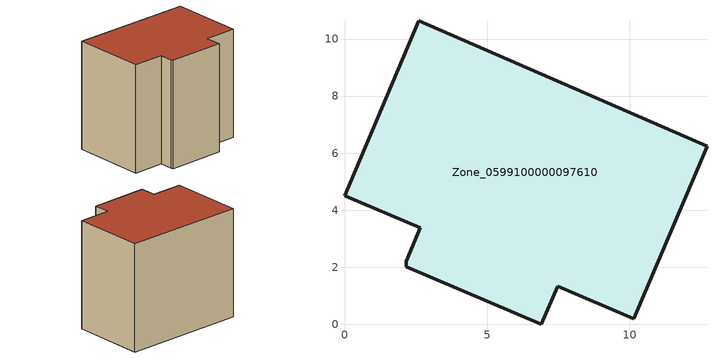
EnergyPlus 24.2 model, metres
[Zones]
Zone_0599100000097610
 floor ground (C_G): 7.47,1.33 6.9,0 2.16,2.02 2.17,2.21 2.66,3.38 0,4.51 2.61,10.64 12.71,6.24 10.14,0.19 z0
 wall outside (C_F): 12.71,6.24 2.61,10.64 0,4.51 2.66,3.38 2.17,2.21 2.16,2.02 6.9,0 7.47,1.33 10.14,0.19 12.71,6.24 z0:9.84
 roof outside (C_R): 10.14,0.19 12.71,6.24 2.61,10.64 0,4.51 2.66,3.38 2.17,2.21 2.16,2.02 6.9,0 7.47,1.33 z9.84
[BUILDING]
Pand.0599100000097610: North Axis=0; Terrain=City; Loads Convergence Tolerance Value=0.04; Temperature Convergence Tolerance Value=0.4; Solar Distribution=FullExterior; Maximum Number of Warmup Days=25; Minimum Number of Warmup Days=1
[Site:Location]
Rotterdam.The.Hague.AP_ZH_NLD Design_Conditions: Latitude=51.96; Longitude=4.45; Time Zone=1; Elevation=-4.5
[SITE:GROUNDTEMPERATURE:BUILDINGSURFACE]
18, 18, 18, 18, 18, 18, 18, 18, 18, 18, 18, 18
[MATERIAL] Thermal Absorptance=0.9; Solar Absorptance=0.7; Visible Absorptance=0.7
Name | Roughness | Thickness | Conductivity | Density | Specific Heat
G.TC.1946 | MediumSmooth | 0.15 | 1 | 540 | 1210
F.TC.1946 | Rough | 0.3 | 0.857143 | 1920 | 840
R.TC.1946 | MediumRough | 0.2 | 0.909091 | 1500 | 1000
[CONSTRUCTION]
C_G: G.TC.1946
C_F: F.TC.1946
C_R: R.TC.1946
[ZONE]
Zone_0599100000097610: Type=1; Multiplier=1; Ceiling Height=Autocalculate; Volume=Autocalculate; Floor Area=autocalculate; Part of Total Floor Area=Yes
[ZONEINFILTRATION:DESIGNFLOWRATE]
Infil_Zone_0599100000097610: Zone or ZoneList or Space or SpaceList=Zone_0599100000097610; Schedule=AlwaysOn; Design Flow Rate Calculation Method=Flow/Area; Flow Rate per Floor Area=0.003; Constant Term Coefficient=1; Temperature Term Coefficient=0; Velocity Term Coefficient=0; Velocity Squared Term Coefficient=0
[HVACTEMPLATE:ZONE:IDEALLOADSAIRSYSTEM]
Zone_0599100000097610: Maximum Heating Supply Air Temperature=50; Minimum Cooling Supply Air Temperature=13; Maximum Heating Supply Air Humidity Ratio=0.0156; Minimum Cooling Supply Air Humidity Ratio=0.0077; Heating Limit=NoLimit; Cooling Limit=NoLimit; Dehumidification Control Type=ConstantSensibleHeatRatio; Cooling Sensible Heat Ratio=0.7; Dehumidification Setpoint=60; Humidification Control Type=None; Humidification Setpoint=30; Outdoor Air Method=None; Outdoor Air Flow Rate per Person=0.00944; Outdoor Air Flow Rate per Zone Floor Area=0; Outdoor Air Flow Rate per Zone=0; Demand Controlled Ventilation Type=None; Outdoor Air Economizer Type=NoEconomizer; Heat Recovery Type=None; Sensible Heat Recovery Effectiveness=0.7; Latent Heat Recovery Effectiveness=0.65
[ZONECONTROL:THERMOSTAT]
ThermostatControl_Zone_0599100000097610: Zone or ZoneList=Zone_0599100000097610; Control Type Schedule=DualSetpointControlType; Control 1=Thermostat_Zone_0599100000097610; Temperature Difference Between Cutout And Setpoint=0
[THERMOSTATSETPOINT:DUALSETPOINT]
Thermostat_Zone_0599100000097610: Heating Setpoint Temperature Schedule=HeatingSetpoint_Zone_0599100000097610; Cooling Setpoint Temperature Schedule=CoolingSetpoint_Zone_0599100000097610
[SCHEDULE:COMPACT]
HeatingSetpoint_Zone_0599100000097610: Through: 12/31, For: AllDays, Until: 24:00, 21
CoolingSetpoint_Zone_0599100000097610: Through: 12/31, For: AllDays, Until: 24:00, 24
DualSetpointControlType: Through: 12/31, For: AllDays, Until: 24:00, 4
AlwaysOn: Through: 12/31, For: AllDays, Until: 24:00, 1
